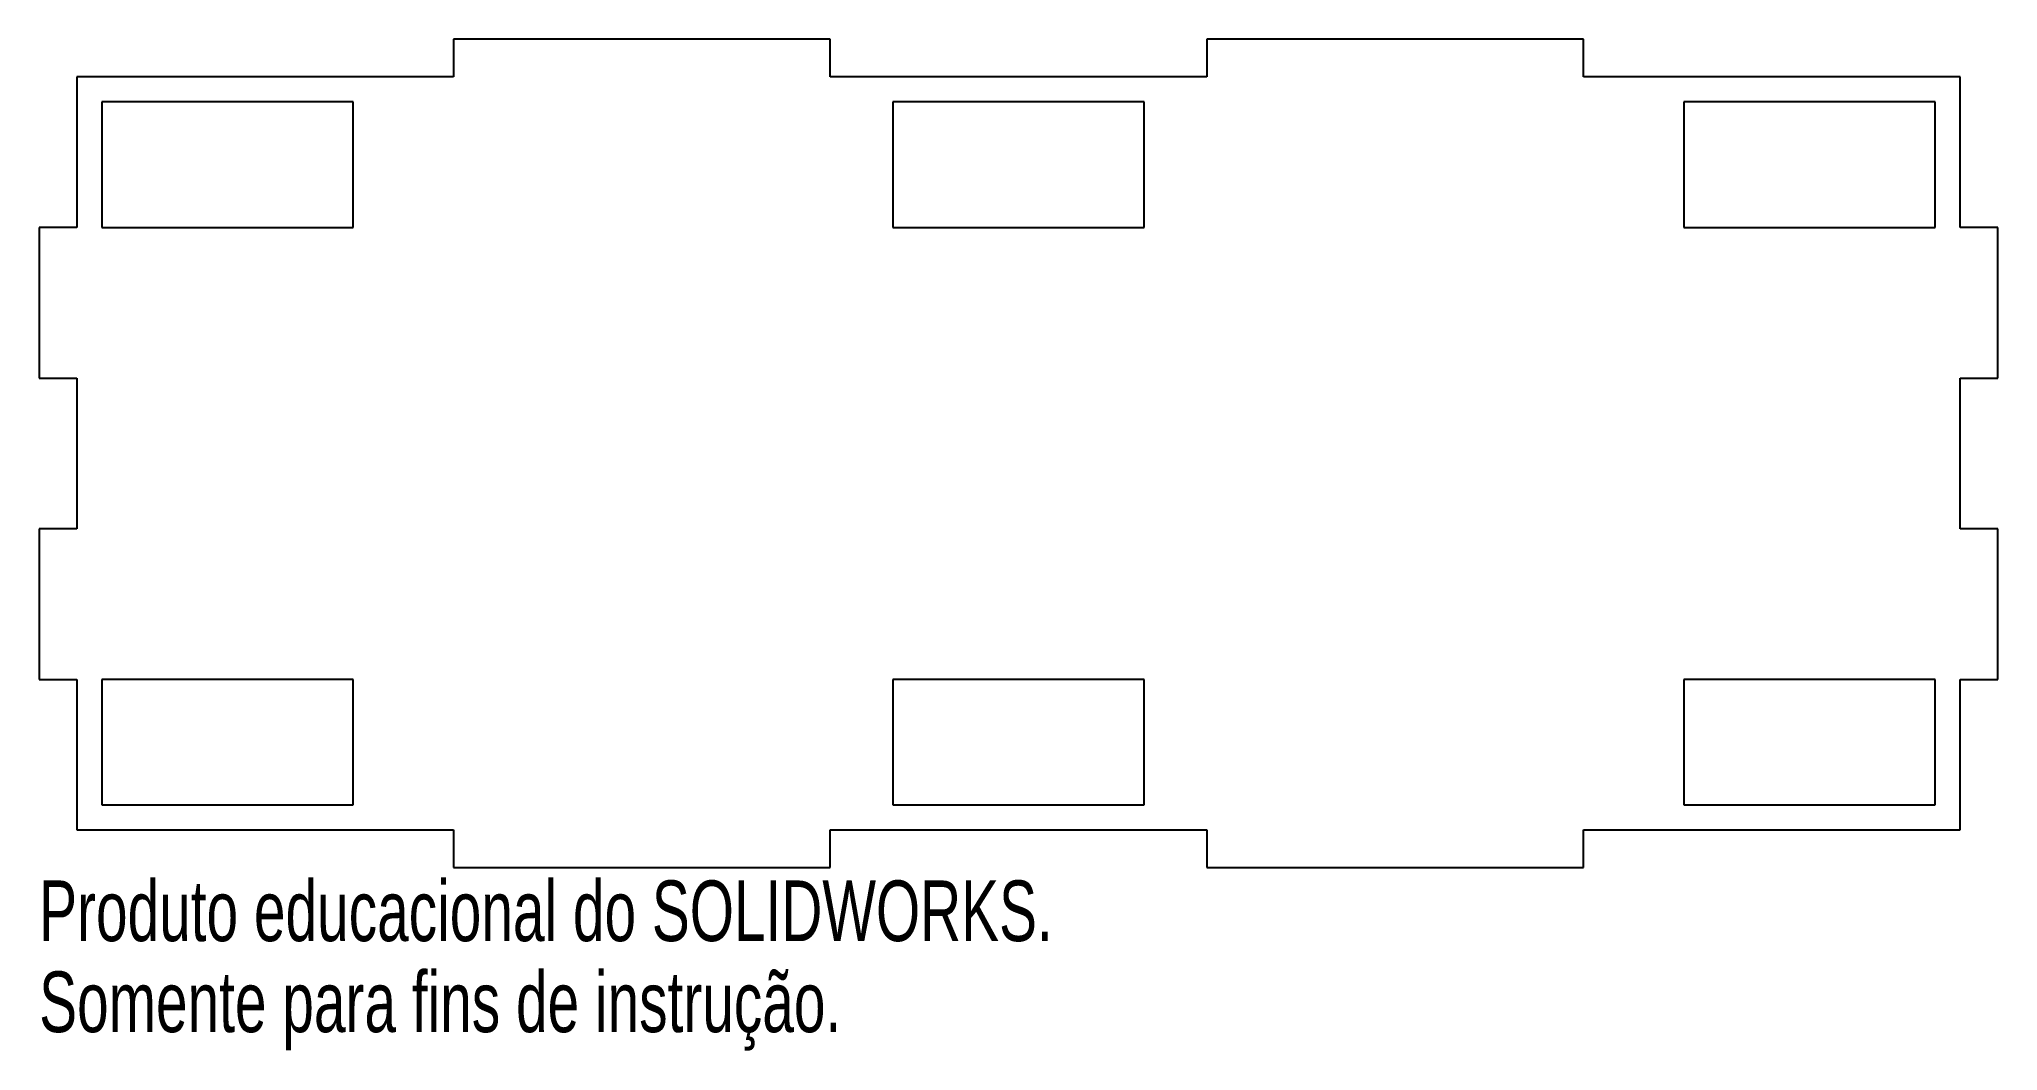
# Model space of a CAD drawing. Header units: millimetres. Extents: x -78 to 78, y -48 to 33.
import ezdxf

# ---------------------------------------------------------------- set-up
doc = ezdxf.new("R2010")
doc.units = ezdxf.units.MM
doc.styles.add('SLDTEXTSTYLE0', font='TXT', dxfattribs={"width": 0.7})

msp = doc.modelspace()

# ---------------------------------------------------------------- linework, layer by layer
at = {"color": 7, "linetype": 'Continuous', "lineweight": 25}
for p, q in [((-45, 33), (-45, 30)), ((-15, 33), (-45, 33)), ((-15, 30), (-15, 33)), ((15, 33), (15, 30)), ((45, 33), (15, 33)), ((45, 30), (45, 33)), ((-75, 30), (-75, 18)), ((-45, 30), (-75, 30)), ((15, 30), (-15, 30)), ((75, 30), (45, 30)), ((75, 18), (75, 30)), ((-53, 28), (-73, 28)), ((-73, 28), (-73, 18)), ((-53, 18), (-53, 28)), ((10, 28), (-10, 28)), ((-10, 28), (-10, 18)), ((10, 18), (10, 28)), ((73, 28), (53, 28)), ((53, 28), (53, 18)), ((73, 18), (73, 28)), ((-78, 18), (-78, 6)), ((-75, 18), (-78, 18)), ((-73, 18), (-53, 18)), ((-10, 18), (10, 18)), ((53, 18), (73, 18)), ((78, 18), (75, 18)), ((78, 6), (78, 18)), ((-78, 6), (-75, 6)), ((-75, 6), (-75, -6)), ((75, 6), (78, 6)), ((75, -6), (75, 6)), ((-78, -6), (-78, -18)), ((-75, -6), (-78, -6)), ((78, -6), (75, -6)), ((78, -18), (78, -6)), ((-78, -18), (-75, -18)), ((-75, -18), (-75, -30)), ((-53, -18), (-73, -18)), ((-73, -18), (-73, -28)), ((-53, -28), (-53, -18)), ((10, -18), (-10, -18)), ((-10, -18), (-10, -28)), ((10, -28), (10, -18)), ((73, -18), (53, -18)), ((53, -18), (53, -28)), ((73, -28), (73, -18)), ((75, -18), (78, -18)), ((75, -30), (75, -18)), ((-73, -28), (-53, -28)), ((-10, -28), (10, -28)), ((53, -28), (73, -28)), ((-75, -30), (-45, -30)), ((-45, -30), (-45, -33)), ((-15, -30), (15, -30)), ((-15, -33), (-15, -30)), ((15, -30), (15, -33)), ((45, -30), (75, -30)), ((45, -33), (45, -30)), ((-45, -33), (-15, -33)), ((15, -33), (45, -33))]:
    msp.add_line(p, q, dxfattribs=at)

# ---------------------------------------------------------------- texts
at = {"color": 7, "linetype": 'Continuous', "char_height": 4.8336, "attachment_point": 1, "style": 'SLDTEXTSTYLE0'}
for s, insert in [('Produto educacional do SOLIDWORKS.', (-78, -34.02)), ('Somente para fins de instrução.', (-78, -41.27))]:
    msp.add_mtext(s, dxfattribs=dict(at, insert=insert))

doc.saveas('drawing.dxf')
